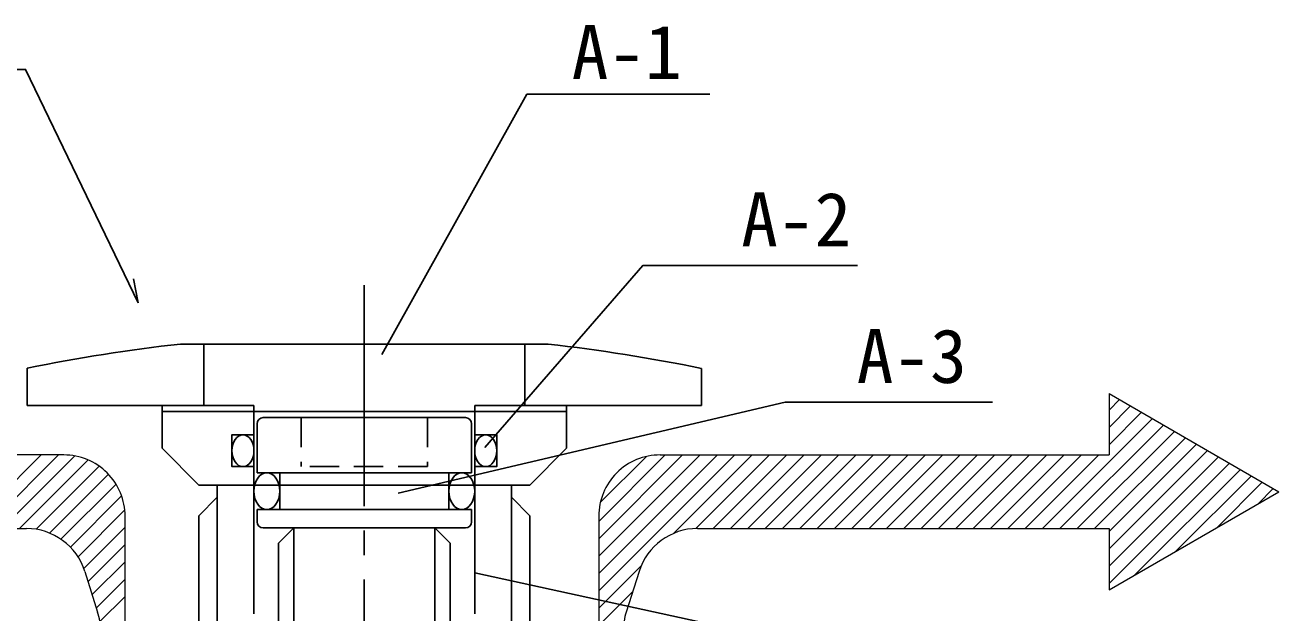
# Model space of a CAD drawing. Units: millimetres on the paper, with parts at other scales. Extents: x -140 to 140, y -97 to 99.
# Drawn here: x 12 to 63.1, y -15.1 to 8.9 of the extents above; entities that cross this region are included whole.
import ezdxf
from ezdxf.enums import TextEntityAlignment as Align

# ---------------------------------------------------------------- set-up
doc = ezdxf.new("R2010")
doc.units = ezdxf.units.MM
doc.linetypes.add('CHAIN2', pattern=[12, 9, -1, 1, -1])
doc.linetypes.add('DASHED1', pattern=[1.8, 1.2, -0.6])
for name, color, linetype in [('1-1', 3, 'Continuous'), ('1-2', 7, 'Continuous'), ('1-A', 7, 'CHAIN2'), ('1-B', 7, 'Continuous'), ('1-C', 7, 'Continuous'), ('1-E', 5, 'Continuous')]:
    doc.layers.add(name, color=color, linetype=linetype)
doc.layers.add('1-F', color=5, linetype='Continuous', lineweight=18)
doc.styles.add('ＭＳ ゴシック', font='')
doc.styles.get('ＭＳ ゴシック').set_extended_font_data('MS Gothic')

msp = doc.modelspace()

# ---------------------------------------------------------------- linework, layer by layer
at = {"layer": '1-1'}
for p, q in [((33.3, -4.098), (18.3, -4.098)), ((19.259, -4.098), (19.259, -6.598)), ((19.259, -4.098), (19.259, -6.598)), ((32.341, -4.098), (32.341, -6.598)), ((32.341, -4.098), (32.341, -6.598)), ((12.05, -6.068), (12.05, -5.08)), ((12.05, -6.598), (12.05, -5.08)), ((39.55, -5.092), (39.55, -5.116)), ((39.55, -6.598), (39.55, -5.093)), ((12.05, -6.598), (17.55, -6.598)), ((19.259, -6.598), (17.55, -6.598)), ((17.55, -8.348), (17.55, -6.598)), ((19.259, -6.598), (21.3, -6.598)), ((19.259, -6.598), (21.3, -6.598)), ((21.3, -6.598), (21.3, -7.673)), ((32.341, -6.598), (30.3, -6.598)), ((30.3, -6.598), (30.3, -7.673)), ((32.341, -6.598), (30.3, -6.598)), ((30.3, -6.598), (30.3, -7.673)), ((38.8, -6.598), (32.341, -6.598)), ((39.55, -6.598), (32.341, -6.598)), ((34.05, -8.348), (34.05, -6.598)), ((34.05, -6.848), (17.55, -6.848)), ((20.4, -7.798), (20.4, -9.098)), ((20.4, -7.798), (21.3, -7.798)), ((21.3, -7.673), (21.3, -15.098)), ((30.3, -7.673), (30.3, -15.098)), ((30.3, -7.673), (30.3, -8.298)), ((31.2, -7.798), (30.3, -7.798)), ((17.55, -8.348), (19.05, -9.848)), ((34.05, -8.348), (32.55, -9.848)), ((20.4, -9.098), (21.3, -9.098)), ((30.3, -9.598), (30.3, -15.098)), ((32.55, -9.848), (19.05, -9.848)), ((19.8, -9.848), (19.8, -25.348)), ((19.8, -9.848), (19.8, -25.348)), ((31.8, -9.848), (31.8, -25.348)), ((19.8, -10.348), (19.05, -11.098)), ((19.8, -10.348), (19.05, -11.098)), ((31.8, -10.348), (32.55, -11.098)), ((31.8, -10.348), (32.55, -11.098)), ((31.8, -10.348), (31.8, -25.348)), ((19.05, -11.098), (19.05, -24.598)), ((19.05, -11.098), (19.05, -24.598)), ((32.55, -11.098), (32.55, -24.598)), ((32.55, -11.098), (32.55, -24.598))]:
    msp.add_line(p, q, dxfattribs=at)
for points in [[(21.3, -7.798), (20.4, -7.798), (20.4, -9.098), (21.3, -9.098)], [(30.3, -7.798), (31.2, -7.798), (31.2, -9.098), (30.3, -9.098)], [(31.2, -7.798), (31.2, -9.098), (30.3, -9.098)]]:
    msp.add_lwpolyline(points, dxfattribs=at)
for centre, start, end in [((26.802, -78.615), 96.50931, 101.34393), ((24.656, -78.598), 78.54182, 83.38157)]:
    msp.add_arc(centre, 75, start, end, dxfattribs=at)
for centre in [(20.85, -8.448), (30.75, -8.448)]:
    msp.add_ellipse(centre, major_axis=(0, -0.65), ratio=0.692308, dxfattribs=at)
at = {"layer": '1-2'}
for p, q in [((29.925, -7.098), (21.675, -7.098)), ((21.425, -7.348), (21.425, -9.005)), ((30.175, -7.348), (30.175, -9.016)), ((21.425, -8.848), (21.425, -9.348)), ((30.175, -8.848), (30.175, -9.348)), ((30.175, -9.348), (21.425, -9.348)), ((22.35, -9.348), (22.35, -10.848)), ((29.25, -9.348), (29.25, -10.848)), ((30.175, -10.848), (21.425, -10.848)), ((21.425, -11.348), (21.425, -10.848)), ((30.175, -11.348), (30.175, -10.848)), ((21.675, -11.598), (22.8, -11.598)), ((22.925, -11.598), (22.3, -12.223)), ((22.8, -11.598), (28.8, -11.598)), ((22.925, -11.598), (22.925, -16.598)), ((28.675, -11.598), (29.3, -12.223)), ((28.675, -11.598), (28.675, -16.598)), ((29.925, -11.598), (28.675, -11.598)), ((22.3, -12.223), (22.3, -16.473)), ((29.3, -12.223), (29.3, -16.473))]:
    msp.add_line(p, q, dxfattribs=at)
at = {"layer": '1-2', "linetype": 'DASHED1'}
for p, q in [((23.225, -7.098), (23.225, -9.098)), ((28.375, -7.098), (28.375, -9.098)), ((28.375, -9.098), (23.225, -9.098))]:
    msp.add_line(p, q, dxfattribs=at)
at = {"layer": '1-2'}
for centre, start, end in [((21.675, -7.348), 90, 180), ((29.925, -7.348), 0, 90), ((21.675, -11.348), 180, 270), ((29.925, -11.348), 270, 0)]:
    msp.add_arc(centre, 0.25, start, end, dxfattribs=at)
for centre in [(21.825, -10.098), (29.775, -10.098)]:
    msp.add_ellipse(centre, major_axis=(0, -0.75), ratio=0.7, dxfattribs=at)
at = {"layer": '1-A'}
msp.add_line((25.8, -1.703), (25.8, -68.681), dxfattribs=at)
at = {"layer": '1-B'}
msp.add_line((16.574, -2.424), (16.388, -1.442), dxfattribs=at)
msp.add_lwpolyline([(16.574, -2.424), (11.987, 7.098), (-14.126, 7.098)], dxfattribs=at)
at = {"layer": '1-C'}
for points in [[(26.511, -4.525), (32.431, 6.085), (39.888, 6.085)], [(30.721, -8.323), (37.157, -0.901), (45.912, -0.901)], [(27.184, -10.178), (42.967, -6.462), (51.415, -6.462)], [(30.3, -13.425), (51.299, -17.999), (57.183, -17.999)]]:
    msp.add_lwpolyline(points, dxfattribs=at)
at = {"layer": '1-E'}
for p, q in [((56.17, -6.789), (56.594, -6.365)), ((56.17, -7.496), (57.042, -6.623)), ((53.46, -11.62), (57.938, -7.141)), ((56.17, -8.203), (57.49, -6.882)), ((54.167, -11.62), (58.387, -7.4)), ((54.874, -11.62), (58.835, -7.659)), ((55.581, -11.62), (59.283, -7.917)), ((56.17, -11.738), (59.732, -8.176)), ((9.619, -11.62), (12.619, -8.62)), ((10.326, -11.62), (13.326, -8.62)), ((11.033, -11.62), (13.993, -8.66)), ((35.361, -11.333), (38.075, -8.62)), ((35.362, -13.454), (40.196, -8.62)), ((35.362, -12.747), (39.489, -8.62)), ((35.362, -12.04), (38.782, -8.62)), ((35.363, -14.16), (40.903, -8.62)), ((35.424, -10.564), (37.305, -8.682)), ((38.413, -11.818), (41.611, -8.62)), ((39.317, -11.621), (42.318, -8.62)), ((40.025, -11.62), (43.025, -8.62)), ((40.732, -11.62), (43.732, -8.62)), ((41.439, -11.62), (44.439, -8.62)), ((42.146, -11.62), (45.146, -8.62)), ((42.853, -11.62), (45.853, -8.62)), ((43.56, -11.62), (46.56, -8.62)), ((44.267, -11.62), (47.267, -8.62)), ((44.974, -11.62), (47.974, -8.62)), ((45.682, -11.62), (48.682, -8.62)), ((46.389, -11.62), (49.389, -8.62)), ((47.096, -11.62), (50.096, -8.62)), ((47.803, -11.62), (50.803, -8.62)), ((48.51, -11.62), (51.51, -8.62)), ((49.217, -11.62), (52.217, -8.62)), ((49.924, -11.62), (52.924, -8.62)), ((50.631, -11.62), (53.631, -8.62)), ((51.338, -11.62), (54.338, -8.62)), ((52.046, -11.62), (55.046, -8.62)), ((52.753, -11.62), (55.753, -8.62)), ((56.17, -12.445), (60.18, -8.435)), ((11.74, -11.62), (14.536, -8.825)), ((12.416, -11.652), (14.988, -9.079)), ((56.17, -13.153), (60.628, -8.694)), ((56.17, -13.86), (61.077, -8.953)), ((12.967, -11.807), (15.367, -9.408)), ((57.227, -13.509), (61.525, -9.212)), ((58.9, -12.543), (61.973, -9.47)), ((13.427, -12.054), (15.673, -9.808)), ((60.573, -11.577), (62.421, -9.729)), ((62.246, -10.611), (62.87, -9.988)), ((13.811, -12.377), (15.902, -10.287)), ((14.124, -12.772), (16.031, -10.864)), ((14.36, -13.243), (16.044, -11.558)), ((14.532, -13.778), (16.044, -12.266)), ((14.701, -14.316), (16.044, -12.973)), ((35.363, -14.867), (37.085, -13.145)), ((14.871, -14.853), (16.043, -13.681)), ((35.363, -15.574), (36.742, -14.195)), ((15.015, -15.416), (16.043, -14.388))]:
    msp.add_line(p, q, dxfattribs=at)
at = {"layer": '1-F'}
for p, q in [((56.17, -6.12), (56.17, -8.62)), ((56.17, -6.12), (63.098, -10.12)), ((37.861, -8.62), (56.17, -8.62)), ((56.17, -14.12), (63.098, -10.12)), ((16.041, -18.561), (16.045, -11.121)), ((35.361, -11.121), (35.365, -18.561)), ((39.388, -11.62), (56.17, -11.62)), ((56.17, -11.62), (56.17, -14.12)), ((14.402, -13.368), (14.925, -15.024)), ((37.003, -13.368), (36.481, -15.024))]:
    msp.add_line(p, q, dxfattribs=at)
msp.add_lwpolyline([(13.545, -8.62), (-4.764, -8.62), (-4.764, -6.12), (-11.692, -10.12), (-4.764, -14.12), (-4.764, -11.62), (12.018, -11.62)], dxfattribs=at)
for centre, start, end in [((13.545, -11.12), 359.971, 90), ((37.861, -11.12), 90, 180.0291), ((12.018, -14.12), 17.5096, 90), ((39.388, -14.12), 90, 162.4904), ((12.541, -15.776), 0, 17.5096), ((38.865, -15.776), 162.4904, 180)]:
    msp.add_arc(centre, 2.5, start, end, dxfattribs=at)

# ---------------------------------------------------------------- texts
at = {"layer": '1-C', "style": 'ＭＳ ゴシック'}
for s, p in [('A-1', (34.255, 6.045)), ('A-2', (41.169, -0.778)), ('A-3', (45.88, -6.346))]:
    msp.add_text(s, height=2.199, dxfattribs=at).set_placement(p, align=Align.BOTTOM_LEFT)

doc.saveas('drawing.dxf')
